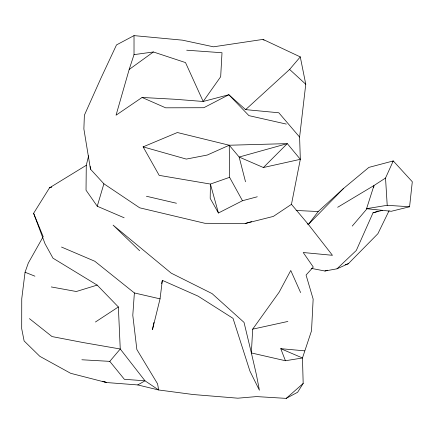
<?xml version="1.0" encoding="UTF-8"?>
<svg xmlns="http://www.w3.org/2000/svg" width="434" height="434" viewBox="0 0 434 434"><rect width="100%" height="100%" fill="white"/><g stroke="black" fill="none" stroke-linecap="round" stroke-linejoin="round"><path stroke-width="0.65" d="M299.601 137.084L278.823 112.775L245.633 109.628L228.837 94.742L203.188 101.475L175.369 99.288L142.081 97.46L116.052 115.194L129.169 69.489L134.019 54.635L134.025 35.621L182.464 40.161L213.485 46.812L263.031 39.396L300.279 56.903L305.764 84.239L299.601 137.084L300.323 159.321L291.464 204.338L273.36 216.414L245.177 223.505L204.881 223.288L139.677 207.81L103.889 183.788L90.478 169.157L83.876 128.931L84.375 115.232L100.997 78.06L116.502 44.919L134.025 35.621M88.639 155.741L86.274 165.294L86.03 190.201L97.254 206.242L124.151 217.781M300.621 292.587L290.758 270.474L279.176 292.136L252.675 329.162L251.367 352.945L256.32 374.298L259.413 390.253L249.919 371.092L233.025 318.35L198.061 296.134L162.343 280.353L161.687 283.641M61.509 247.049L94.813 261.252L134.383 292.95L132.788 315.268L136.856 349.522L157.596 383.884L158.643 389.976L193.325 394.544L237.827 398.19L256.565 396.589L286.201 398.379L297.626 392.265L303.176 383.461L302.471 357.979L311.52 330.795L313.153 299.102L306.062 275.042L313.288 267.046L303.214 252.523L332.46 255.3L308.379 224.443L291.464 204.338M392.287 161.779L393.258 160.938L385.533 178.032L373.972 185.535L366.573 208.683L391.294 211.287L409.577 206.768L412.3 181.754L393.258 160.938L368.889 167.388L343.614 188.399L318.193 211.532L308.379 224.443L307.196 223.83M42.82 237.317L28.319 263.026L25.058 272.237L21.749 298.744L21.7 328.684L24.114 340.945L39.83 356.33L70.671 373.311L106.52 382.538L137.779 384.936L158.643 389.976L145.005 380.813L120.251 348.996L118.368 306.968L97.162 285.105L52.986 258.176L45.017 243.729L33.613 213.295L49.514 187.835L86.274 165.294M153.924 322.386L152.475 329.607L160.043 298.858L162.343 280.353M373.701 187.521L373.88 186.197M97.254 206.242L103.889 183.788M378.117 211.184L373.023 212.834L356.303 250.451L336.996 268.809L324.92 271.011L311.259 268.369M389.092 210.696L377.895 233.709L348.312 263.731L336.996 268.809M81.869 359.77L109.78 361.365L120.251 348.996L83.013 342.529L52.042 336.572L29.431 318.632M245.633 109.628L289.614 69.435L300.279 56.903M352.234 226.081L367.169 208.57M308.379 224.443L343.614 188.399M263.384 167.524L287.292 143.621L300.323 159.321L263.384 167.524L239.156 157.043L229.25 145.233L177.37 132.522L143.122 146.866L159.18 175.363L210.414 184.065L229.591 177.327L229.25 145.233L287.292 143.621L239.156 157.043L245.514 181.775M286.201 398.379L303.176 383.461M129.169 69.489L153.397 51.971L185.513 62.583L203.188 101.475L220.678 76.726L222.002 52.742L186.701 50.203M95.426 322.012L118.368 306.968M337.657 207.295L373.972 185.535M137.779 384.936L145.005 380.813L124.363 379.3L109.78 361.365M218.427 213.002L210.414 184.065L210.192 198.371L218.427 213.002L242.476 200.736L257.275 196.77M229.25 145.233L207.23 155.052L186.322 159.088L143.122 146.866M51.407 187.097L49.514 187.835L51.375 187.141M324.92 271.011L327.448 270.225M345.155 264.718L348.312 263.731M97.162 285.105L76.303 291.512L51.272 286.939M245.177 223.505L251.579 221.622M373.023 212.834L382.631 210.273M252.675 329.162L287.872 321.453M366.573 208.683L387.209 205.298L409.577 206.768M285.42 360.741L302.471 357.979L280.76 348.67L285.42 360.741L251.367 352.945L244.027 322.397L212.08 293.606L171.229 273.16L113.111 225.137L139.639 250.749M134.019 54.635L153.397 51.971M296.096 210.468L318.193 211.532M280.76 348.67L304.603 350.835M286.299 124.081L248.921 115.634L228.837 94.742L203.823 107.724L165.642 107.816L142.081 97.46M134.383 292.95L160.043 298.858M146.432 196.255L176.464 203.253M102.76 381.231L106.52 382.538L103.981 381.589M25.058 272.237L34.915 276.176M263.031 39.396L264.062 40.248M289.614 69.435L305.764 84.239M229.591 177.327L242.476 200.736M33.613 213.295L43.254 236.834M90.239 166.493L90.478 169.157M385.533 178.032L387.209 205.298"/></g></svg>
